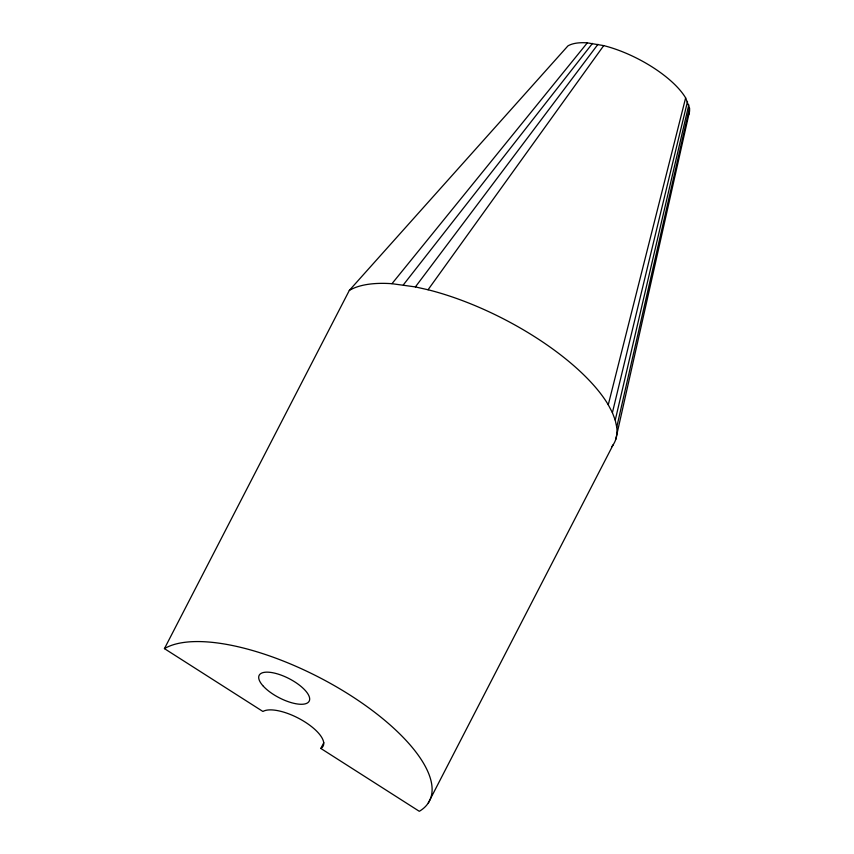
<?xml version="1.0" encoding="UTF-8"?>
<svg xmlns="http://www.w3.org/2000/svg" width="854" height="854" viewBox="0 0 854 854"><rect width="100%" height="100%" fill="white"/><g stroke="black" fill="none" stroke-linecap="round" stroke-linejoin="round"><path stroke-width="1.28" d="M615.702 439.543L689.018 113.689M611.784 446.674A154.82 59.246 27.3 0 0 616.737 427.171L689.488 108.063L685.634 97.9A70.37 26.933 27.3 0 0 603.714 45.614L587.317 42.86A70.37 26.933 27.3 0 0 567.931 45.902L349.329 290.413L164.438 648.624L262.915 711.478A35.185 13.461 27.3 0 1 305.177 722.1A35.185 13.461 27.3 0 1 320.837 748.446L419.303 811.3A154.82 59.246 27.3 0 0 350.418 695.348A154.82 59.246 27.3 0 0 164.438 648.624M616.737 427.171L615.243 420.157L688.804 104.882M615.243 420.157L612.403 412.674L687.513 101.477M612.403 412.674L608.261 404.796L685.634 97.9M320.837 748.446L323.815 742.67M428.281 802.984L613.161 444.774M349.329 290.413A154.82 59.246 27.3 0 1 391.965 283.699L415.386 286.923L428.046 289.762L603.714 45.614M415.386 286.923L597.96 44.312M403.323 284.894L592.484 43.394M391.965 283.699L587.317 42.86M689.488 108.063A70.37 26.933 27.3 0 1 687.865 116.069M428.046 289.762A154.82 59.246 27.3 0 1 608.261 404.796M263.384 686.274A28.15 10.771 27.3 0 0 307.355 703.002A28.15 10.771 27.3 0 0 281.82 675.375A28.15 10.771 27.3 0 0 263.384 686.274"/></g></svg>
